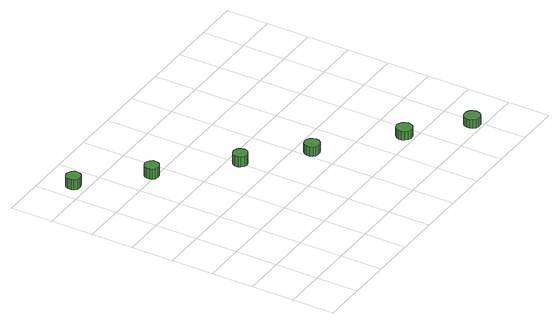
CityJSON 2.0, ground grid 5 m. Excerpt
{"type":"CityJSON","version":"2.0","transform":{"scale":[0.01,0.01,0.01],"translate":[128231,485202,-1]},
"CityObjects":{
"tree1":{"type":"SolitaryVegetationObject","attributes":{"function":"something"},"geometry":[{"type":"MultiSurface","lod":"1","boundaries":[[[0,1,2,3,4,5,6,7,8,9,10,11,12,13,14]],[[15,16,17,18,19,20,21,22,23,24,25,26,27,28,29]],[[0,29,28,1]],[[1,28,27,2]],[[2,27,26,3]],[[3,26,25,4]],[[4,25,24,5]],[[5,24,23,6]],[[6,23,22,7]],[[7,22,21,8]],[[8,21,20,9]],[[9,20,19,10]],[[10,19,18,11]],[[11,18,17,12]],[[12,17,16,13]],[[13,16,15,14]],[[14,15,29,0]]]}]},
"tree2":{"type":"SolitaryVegetationObject","attributes":{"function":"something"},"geometry":[{"type":"MultiSurface","lod":"1","boundaries":[[[30,31,32,33,34,35,36,37,38,39,40,41,42,43,44]],[[45,46,47,48,49,50,51,52,53,54,55,56,57,58,59]],[[30,59,58,31]],[[31,58,57,32]],[[32,57,56,33]],[[33,56,55,34]],[[34,55,54,35]],[[35,54,53,36]],[[36,53,52,37]],[[37,52,51,38]],[[38,51,50,39]],[[39,50,49,40]],[[40,49,48,41]],[[41,48,47,42]],[[42,47,46,43]],[[43,46,45,44]],[[44,45,59,30]]]}]},
"tree3":{"type":"SolitaryVegetationObject","attributes":{"function":"something"},"geometry":[{"type":"MultiSurface","lod":"1","boundaries":[[[60,61,62,63,64,65,66,67,68,69,70,71,72,73,74]],[[75,76,77,78,79,80,81,82,83,84,85,86,87,88,89]],[[60,89,88,61]],[[61,88,87,62]],[[62,87,86,63]],[[63,86,85,64]],[[64,85,84,65]],[[65,84,83,66]],[[66,83,82,67]],[[67,82,81,68]],[[68,81,80,69]],[[69,80,79,70]],[[70,79,78,71]],[[71,78,77,72]],[[72,77,76,73]],[[73,76,75,74]],[[74,75,89,60]]]}]},
"tree4":{"type":"SolitaryVegetationObject","attributes":{"function":"something"},"geometry":[{"type":"MultiSurface","lod":"1","boundaries":[[[90,91,92,93,94,95,96,97,98,99,100,101,102,103,104]],[[105,106,107,108,109,110,111,112,113,114,115,116,117,118,119]],[[90,119,118,91]],[[91,118,117,92]],[[92,117,116,93]],[[93,116,115,94]],[[94,115,114,95]],[[95,114,113,96]],[[96,113,112,97]],[[97,112,111,98]],[[98,111,110,99]],[[99,110,109,100]],[[100,109,108,101]],[[101,108,107,102]],[[102,107,106,103]],[[103,106,105,104]],[[104,105,119,90]]]}]},
"tree5":{"type":"SolitaryVegetationObject","attributes":{"function":"something"},"geometry":[{"type":"MultiSurface","lod":"1","boundaries":[[[120,121,122,123,124,125,126,127,128,129,130,131,132,133,134]],[[135,136,137,138,139,140,141,142,143,144,145,146,147,148,149]],[[120,149,148,121]],[[121,148,147,122]],[[122,147,146,123]],[[123,146,145,124]],[[124,145,144,125]],[[125,144,143,126]],[[126,143,142,127]],[[127,142,141,128]],[[128,141,140,129]],[[129,140,139,130]],[[130,139,138,131]],[[131,138,137,132]],[[132,137,136,133]],[[133,136,135,134]],[[134,135,149,120]]]}]},
"tree6":{"type":"SolitaryVegetationObject","attributes":{"function":"something"},"geometry":[{"type":"MultiSurface","lod":"1","boundaries":[[[150,151,152,153,154,155,156,157,158,159,160,161,162,163,164]],[[165,166,167,168,169,170,171,172,173,174,175,176,177,178,179]],[[150,179,178,151]],[[151,178,177,152]],[[152,177,176,153]],[[153,176,175,154]],[[154,175,174,155]],[[155,174,173,156]],[[156,173,172,157]],[[157,172,171,158]],[[158,171,170,159]],[[159,170,169,160]],[[160,169,168,161]],[[161,168,167,162]],[[162,167,166,163]],[[163,166,165,164]],[[164,165,179,150]]]}]}
},
"vertices":[
[176,3082,317],[169,3116,317],[148,3145,317],[117,3163,317],[82,3166,317],[49,3155,317],[22,3132,317],[8,3099,317],[8,3064,317],[22,3032,317],[49,3008,317],[82,2997,317],[117,3001,317],[148,3018,317],[169,3047,317],[169,3047,190],[148,3018,190],[117,3001,190],[82,2997,190],[49,3008,190],[22,3032,190],[8,3064,190],[8,3099,190],[22,3132,190],[49,3155,190],[82,3166,190],[117,3163,190],[148,3145,190],[169,3116,190],[176,3082,190],
[834,2499,277],[827,2534,277],[806,2563,277],[775,2580,277],[740,2584,277],[706,2573,277],[680,2549,277],[666,2517,277],[666,2482,277],[680,2449,277],[706,2426,277],[740,2415,277],[775,2419,277],[806,2436,277],[827,2465,277],[827,2465,150],[806,2436,150],[775,2419,150],[740,2415,150],[706,2426,150],[680,2449,150],[666,2482,150],[666,2517,150],[680,2549,150],[706,2573,150],[740,2584,150],[775,2580,150],[806,2563,150],[827,2534,150],[834,2499,150],
[1573,1839,239],[1566,1874,239],[1545,1902,239],[1514,1920,239],[1479,1924,239],[1445,1913,239],[1419,1889,239],[1405,1857,239],[1405,1821,239],[1419,1789,239],[1445,1765,239],[1479,1754,239],[1514,1758,239],[1545,1776,239],[1566,1804,239],[1566,1804,112],[1545,1776,112],[1514,1758,112],[1479,1754,112],[1445,1765,112],[1419,1789,112],[1405,1821,112],[1405,1857,112],[1419,1889,112],[1445,1913,112],[1479,1924,112],[1514,1920,112],[1545,1902,112],[1566,1874,112],[1573,1839,112],
[2188,1313,201],[2180,1349,201],[2158,1379,201],[2126,1398,201],[2089,1402,201],[2054,1390,201],[2026,1365,201],[2011,1331,201],[2011,1294,201],[2026,1260,201],[2054,1235,201],[2089,1224,201],[2126,1228,201],[2158,1246,201],[2180,1276,201],[2180,1276,86],[2158,1246,86],[2126,1228,86],[2089,1224,86],[2054,1235,86],[2026,1260,86],[2011,1294,86],[2011,1331,86],[2026,1365,86],[2054,1390,86],[2089,1402,86],[2126,1398,86],[2158,1379,86],[2180,1349,86],[2188,1313,86],
[2971,630,193],[2963,668,193],[2940,699,193],[2907,718,193],[2868,722,193],[2831,711,193],[2803,685,193],[2787,649,193],[2787,610,193],[2803,575,193],[2831,549,193],[2868,537,193],[2907,541,193],[2940,560,193],[2963,592,193],[2963,592,87],[2940,560,87],[2907,541,87],[2868,537,87],[2831,549,87],[2803,575,87],[2787,610,87],[2787,649,87],[2803,685,87],[2831,711,87],[2868,722,87],[2907,718,87],[2940,699,87],[2963,668,87],[2971,630,87],
[3541,126,193],[3533,164,193],[3510,196,193],[3477,215,193],[3438,219,193],[3401,207,193],[3372,181,193],[3356,145,193],[3356,107,193],[3372,71,193],[3401,45,193],[3438,33,193],[3477,37,193],[3510,56,193],[3533,88,193],[3533,88,87],[3510,56,87],[3477,37,87],[3438,33,87],[3401,45,87],[3372,71,87],[3356,107,87],[3356,145,87],[3372,181,87],[3401,207,87],[3438,219,87],[3477,215,87],[3510,196,87],[3533,164,87],[3541,126,87]
]}
